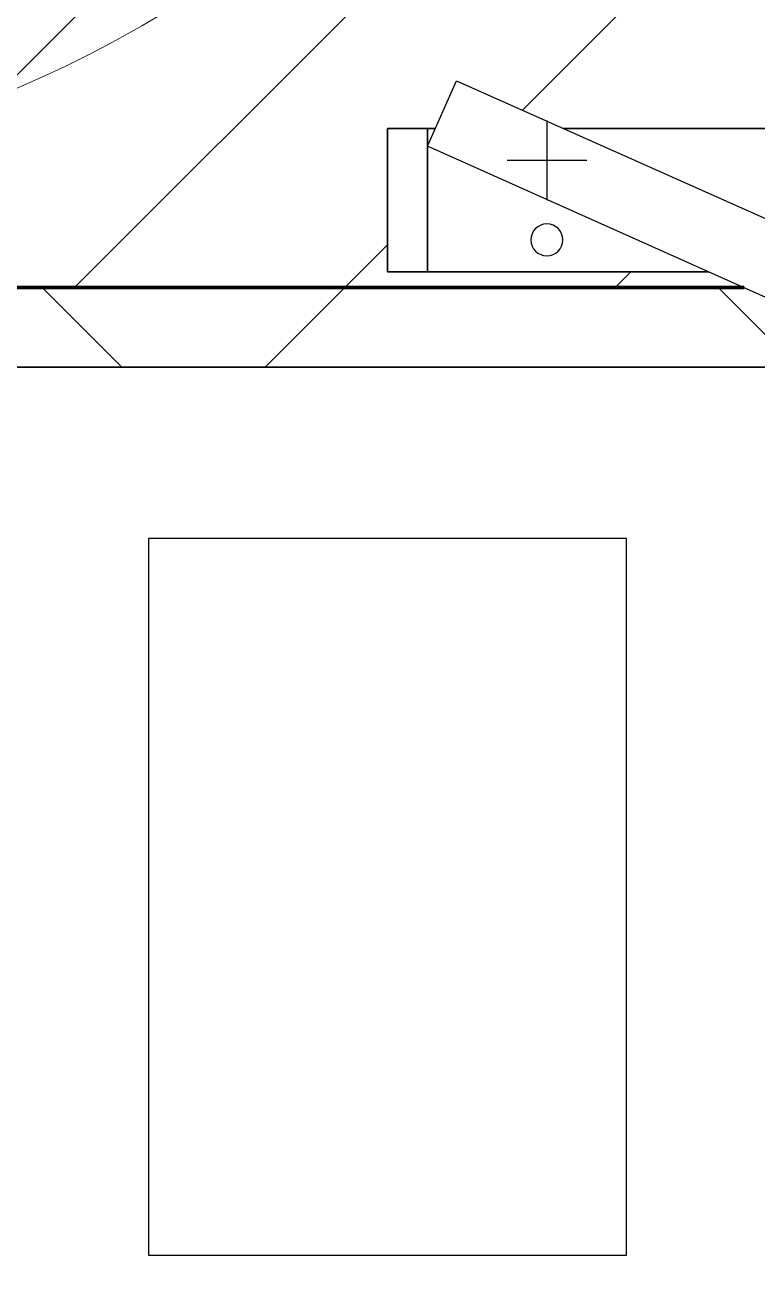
# Model space of a CAD drawing. Header units: millimetres. Extents: x -795739 to -715748, y -34378 to 22353.
# Drawn here: x -739810 to -739350, y 7327 to 8109 of the extents above; entities that cross this region are included whole.
import ezdxf
from ezdxf.xclip import XClip

# ---------------------------------------------------------------- set-up
doc = ezdxf.new("R2010")
doc.units = ezdxf.units.MM
doc.header["$XCLIPFRAME"] = 0
doc.layers.add('000 - WIPEOUT', color=250, linetype='Continuous')
doc.layers.add('A11_ALU.SOLID SHEET', color=2, linetype='Continuous')
for name, color, linetype, lineweight in [('A-ANNO-NOTE', 3, 'Continuous', 25), ('A-DOOR', 3, 'Continuous', 25), ('A-DOOR-E', 2, 'Continuous', 25), ('A-GLAZ-CURT', 2, 'Continuous', 9), ('A-WALL', 5, 'Continuous', 35), ('A-WALL-FNSH', 2, 'Continuous', 35), ('A-WALL-PATT', 1, 'Continuous', 9)]:
    doc.layers.add(name, color=color, linetype=linetype, lineweight=lineweight)

# ---------------------------------------------------------------- blocks, each defined once
blk = doc.blocks.new('DPA_AC-SG-PI - A2_1200x2000 mm-12153081-4282-01 ENLARGED LOWER PLATFORM LEVEL - REFLECTED CEILING PLAN - SHEET 3')
at = {"layer": 'A-DOOR', "lineweight": 35}
for p, q in [((-575, 0), (-600, 0)), ((-600, 0), (-600, -90)), ((-575, -90), (-575, 0)), ((-600, -90), (-575, -90))]:
    blk.add_line(p, q, dxfattribs=at)
at = {"layer": 'A-DOOR', "lineweight": 25}
for p, q in [((-500, 5), (-500, -45)), ((-525, -20), (-475, -20))]:
    blk.add_line(p, q, dxfattribs=at)
for start, end in [(0, 180), (180, 0)]:
    blk.add_arc((-500, -70), 10, start, end, dxfattribs=at)
at = {"layer": 'A-DOOR-E'}
for p, q in [((-575, -11.13), (-556.64, 29.95)), ((-556.64, 29.95), (522.81, -452.33)), ((-600, 0), (-570.03, 0)), ((-600, -90), (-600, 0)), ((-575, 0), (-575, -90)), ((-570.03, 0), (-575, 0)), ((-489.61, 0), (600, 0)), ((575, 0), (-489.61, 0)), ((504.45, -493.42), (-575, -11.13)), ((-398.48, -90), (-600, -90)), ((-575, -90), (-398.48, -90))]:
    blk.add_line(p, q, dxfattribs=at)
blk = doc.blocks.new('DPA_AN_Section Line - UP-Left-16619115-4282-01 ENLARGED LOWER PLATFORM LEVEL - REFLECTED CEILING PLAN - SHEET 3')
at = {"layer": 'A-ANNO-NOTE', "lineweight": 18}
blk.add_circle((0, 0.0278), 7.5, dxfattribs=at)
blk = doc.blocks.new('PPLS-PP19_Custom Tile Pattern - Custom Tile Pattern-V48-4282-01 ENLARGED LOWER PLATFORM LEVEL - REFLECTED CEILING PLAN - SHEET 3')
at = {"layer": 'A-GLAZ-CURT'}
for p, q in [((-35.81, 0), (300, 0)), ((300, 0), (-35.81, 0)), ((195.99, 0), (213.31, 0)), ((213.31, 0), (195.99, 0)), ((230.06, 0), (300, 0)), ((76.1, -50), (300, -50)), ((300, -50), (76.1, -50))]:
    blk.add_line(p, q, dxfattribs=at)
for points, knots in [([(70.61, 0), (66.16, 0), (55.8, 0), (39.61, 0), (24.74, 0), (2.64, 0), (-17.84, 0), (-30.57, 0), (-31.82, 0), (-32, 0)], [-4647.237329, -4647.237329, -4647.237329, -4647.237329, -4326.416877, -4098.545751, -3766.694881, -3333.063701, -2994.501669, -2698.150104, -2614.070998, -2614.070998, -2614.070998, -2614.070998]), ([(103.09, 0), (101.08, 0), (86.31, 0), (63.34, 0), (35.84, 0), (12, 0), (3.08, 0), (-1.67, 0), (-2.25, 0)], [-375.435014, -375.435014, -375.435014, -375.435014, -369.147452, -330.153101, -307.516438, -285.83788, -246.234814, -234.646884, -234.646884, -234.646884, -234.646884]), ([(76.63, 0), (74.8, 0), (67.65, 0), (53.52, 0), (37, 0), (26.92, 0), (22.98, 0), (22.57, 0)], [-3095.572228, -3095.572228, -3095.572228, -3095.572228, -2950.589685, -2634.532728, -2313.748533, -2106.613311, -2081.953693, -2081.953693, -2081.953693, -2081.953693]), ([(22.58, 0), (24.84, 0), (29.19, 0), (37.44, 0), (45.92, 0), (57.76, 0), (64.47, 0), (72.74, 0), (75.22, 0), (76.03, 0), (76.21, 0)], [-1338.562723, -1338.562723, -1338.562723, -1338.562723, -1206.526904, -1089.329421, -901.315459, -753.071572, -495.328968, -421.953223, -334.951786, -290.452333, -290.452333, -290.452333, -290.452333]), ([(22.59, 0), (28.9, 0), (49.08, 0), (72.39, 0), (88.6, 0), (90.47, 0)], [-410.748509, -410.748509, -410.748509, -410.748509, -390.253598, -346.313304, -340.547929, -340.547929, -340.547929, -340.547929]), ([(90.37, 0), (87.89, 0), (83.4, 0), (74.4, 0), (62.26, 0), (51.85, 0), (43.81, 0), (30.33, 0), (24.45, 0), (22.59, 0)], [-7376.617754, -7376.617754, -7376.617754, -7376.617754, -7135.649961, -6924.452779, -6738.82075, -6548.303034, -6314.283804, -6135.05769, -6004.757138, -6004.757138, -6004.757138, -6004.757138]), ([(22.59, 0), (31.21, 0), (49.23, 0), (70.92, 0), (82.12, 0), (83.66, 0)], [-5026.866031, -5026.866031, -5026.866031, -5026.866031, -4573.028122, -4094.177415, -3869.465285, -3869.465285, -3869.465285, -3869.465285]), ([(27.44, 0), (27.9, 0), (29.54, 0), (38.07, 0), (53.39, 0), (71.67, 0), (84.83, 0), (85.72, 0), (89.14, 0), (90.46, 0)], [-5037.309798, -5037.309798, -5037.309798, -5037.309798, -4887.603822, -4705.298446, -4353.683244, -3960.84581, -3759.045785, -3336.541051, -3072.774355, -3072.774355, -3072.774355, -3072.774355]), ([(27.89, 0), (29.09, 0), (33.4, 0), (48.37, 0), (67.96, 0), (83.01, 0), (90.33, 0)], [-147.777612, -147.777612, -147.777612, -147.777612, -135.792042, -118.513713, -97.899267, -75.885801, -75.885801, -75.885801, -75.885801]), ([(136.44, 0), (121.66, 0), (86.93, 0), (51.16, 0), (31.18, 0)], [-106.750556, -106.750556, -106.750556, -106.750556, -59.610984, 0, 0, 0, 0]), ([(157.72, 0), (153.35, 0), (140.2, 0), (109.77, 0), (76.86, 0), (57.82, 0), (46.51, 0), (41.18, 0), (36.02, 0), (35.54, 0), (35.54, 0)], [-499.095705, -499.095705, -499.095705, -499.095705, -458.593899, -401.860199, -357.622665, -341.267687, -334.000314, -326.15566, -319.318397, -317.489778, -317.489778, -317.489778, -317.489778]), ([(36.29, 0), (37.77, 0), (48.82, 0), (64.79, 0), (80.73, 0), (90.35, 0), (90.48, 0)], [-314.598523, -314.598523, -314.598523, -314.598523, -305.899624, -287.17622, -249.500363, -248.970764, -248.970764, -248.970764, -248.970764]), ([(76.22, 0), (75.58, 0), (73.64, 0), (71.05, 0), (70.61, 0)], [-193.634889, -193.634889, -193.634889, -193.634889, -31.537676, 0, 0, 0, 0]), ([(90.47, 0), (94.45, 0), (106.21, 0), (116.36, 0), (128.63, 0), (128.95, 0)], [-75.739638, -75.739638, -75.739638, -75.739638, -63.759246, -39.050993, -35.895543, -35.895543, -35.895543, -35.895543]), ([(114.39, 0), (114.2, 0), (112.08, 0), (105.42, 0), (95.67, 0), (92.04, 0), (90.47, 0)], [-8148.58938, -8148.58938, -8148.58938, -8148.58938, -8105.191388, -7723.759874, -7531.75727, -7379.692486, -7379.692486, -7379.692486, -7379.692486]), ([(90.69, 0), (106.62, 0), (122.52, 0), (138.28, 0), (138.53, 0)], [-340.322825, -340.322825, -340.322825, -340.322825, -291.370682, -290.5735, -290.5735, -290.5735, -290.5735]), ([(91.08, 0), (104.44, 0), (124.56, 0), (132.42, 0), (134.6, 0)], [-248.179537, -248.179537, -248.179537, -248.179537, -194.761443, -152.241002, -152.241002, -152.241002, -152.241002]), ([(94.4, 0), (94.4, 0), (94.64, 0), (99.11, 0), (108.97, 0), (120.79, 0), (139.94, 0), (163.31, 0), (185.23, 0), (193.62, 0), (194.69, 0), (194.79, 0)], [-2348.345796, -2348.345796, -2348.345796, -2348.345796, -2310.419338, -2233.599744, -2052.234781, -1843.028543, -1530.39897, -1095.004608, -529.74427, -295.064701, -265.121568, -265.121568, -265.121568, -265.121568]), ([(129.02, 0), (129.02, 0), (124.41, 0), (122.35, 0), (114.96, 0), (108.04, 0), (103.09, 0)], [-35.386604, -35.386604, -35.386604, -35.386604, -31.430235, -22.807238, -15.488593, 0, 0, 0, 0]), ([(157.9, 0), (156.77, 0), (151.67, 0), (143.29, 0), (134.04, 0), (126.24, 0), (118.6, 0), (114.23, 0), (111.98, 0), (105.66, 0), (105.23, 0), (105.23, 0)], [-10292.955006, -10292.955006, -10292.955006, -10292.955006, -10098.273015, -9847.788484, -9677.714971, -9567.007022, -9453.21225, -9220.200448, -9012.77275, -8966.157302, -8929.495943, -8929.495943, -8929.495943, -8929.495943]), ([(105.26, 0), (105.52, 0), (111.01, 0), (112.65, 0), (113.59, 0)], [-8920.561005, -8920.561005, -8920.561005, -8920.561005, -8814.835624, -8577.462505, -8577.462505, -8577.462505, -8577.462505]), ([(128.58, 0), (128.8, 0), (130.16, 0), (139.26, 0), (151.41, 0), (157.04, 0), (158.23, 0)], [-633.326174, -633.326174, -633.326174, -633.326174, -627.736123, -618.981161, -602.094757, -596.246381, -596.246381, -596.246381, -596.246381]), ([(137.1, 0), (136, 0), (133.64, 0), (129.87, 0), (129.11, 0)], [-670.405967, -670.405967, -670.405967, -670.405967, -651.020627, -640.742133, -640.742133, -640.742133, -640.742133]), ([(193.8, 0), (193.33, 0), (190.11, 0), (183.13, 0), (171, 0), (161.95, 0), (161.28, 0), (158.76, 0), (158.19, 0)], [-11665.349007, -11665.349007, -11665.349007, -11665.349007, -11565.880756, -11105.624034, -10839.086983, -10768.332124, -10666.779182, -10580.760289, -10580.760289, -10580.760289, -10580.760289]), ([(300, 0), (286.53, 0), (254.22, 0), (207.11, 0), (177.41, 0), (159.41, 0), (158.36, 0), (158.3, 0)], [-285.253232, -285.253232, -285.253232, -285.253232, -244.693688, -187.987675, -143.776725, -129.632772, -123.58589, -123.58589, -123.58589, -123.58589]), ([(168.37, 0), (167.68, 0), (165.08, 0), (161.48, 0), (158.37, 0)], [-543.375029, -543.375029, -543.375029, -543.375029, -530.793311, -501.142146, -501.142146, -501.142146, -501.142146]), ([(158.4, 0), (158.99, 0), (161.52, 0), (162.19, 0), (162.75, 0)], [-595.962103, -595.962103, -595.962103, -595.962103, -592.980799, -581.414464, -581.414464, -581.414464, -581.414464]), ([(159.07, 0), (159.13, 0), (160.84, 0), (165.21, 0), (174.15, 0), (185.98, 0), (208.82, 0), (219.42, 0), (230.06, 0)], [-115.643202, -115.643202, -115.643202, -115.643202, -114.681583, -87.660824, -65.295536, -41.623857, -24.459831, 0, 0, 0, 0]), ([(162.75, 0), (165.4, 0), (170.91, 0), (172.61, 0), (172.61, 0)], [-111.264224, -111.264224, -111.264224, -111.264224, -56.742688, -19.085662, -19.085662, -19.085662, -19.085662]), ([(247.1, 0), (246.76, 0), (245.04, 0), (238.34, 0), (226.56, 0), (221.1, 0), (200.27, 0), (182.99, 0), (174.27, 0), (169.67, 0), (168.99, 0)], [-9649.085549, -9649.085549, -9649.085549, -9649.085549, -9581.591397, -9406.094246, -9221.510254, -9016.44624, -8717.832359, -8253.978395, -8152.463617, -8069.855175, -8069.855175, -8069.855175, -8069.855175]), ([(215.22, 0), (214.62, 0), (210.55, 0), (203.98, 0), (187.54, 0), (175.3, 0), (169.49, 0)], [-203.825446, -203.825446, -203.825446, -203.825446, -198.527383, -184.406837, -162.427601, -142.916156, -142.916156, -142.916156, -142.916156]), ([(171.51, 0), (176.48, 0), (193.23, 0), (201.73, 0), (208.81, 0), (213.9, 0), (241.96, 0), (266.73, 0), (281.71, 0), (289.39, 0), (292.44, 0), (293.37, 0)], [-7971.819559, -7971.819559, -7971.819559, -7971.819559, -7784.112253, -7606.717214, -7289.299508, -7042.621073, -6582.165592, -6068.460911, -5766.029927, -5566.724884, -5463.307426, -5463.307426, -5463.307426, -5463.307426]), ([(172.07, 0), (177.66, 0), (187.87, 0), (201.08, 0), (207.47, 0), (213.96, 0), (215.11, 0)], [-255.364076, -255.364076, -255.364076, -255.364076, -237.955587, -223.92608, -215.862851, -208.75215, -208.75215, -208.75215, -208.75215]), ([(294.1, 0), (284.24, 0), (260.04, 0), (230.43, 0), (219.94, 0), (219.02, 0)], [-12425.016367, -12425.016367, -12425.016367, -12425.016367, -11905.454923, -11162.864862, -10856.732305, -10856.732305, -10856.732305, -10856.732305]), ([(219.9, 0), (220.86, 0), (227.84, 0), (242.06, 0), (246.54, 0), (246.96, 0)], [-10670.940496, -10670.940496, -10670.940496, -10670.940496, -10511.382485, -9925.173265, -9834.877357, -9834.877357, -9834.877357, -9834.877357]), ([(284.76, 0), (284.76, 0), (285.09, 0), (287.47, 0), (293.59, 0), (297.76, 0), (300, 0)], [-4110.630118, -4110.630118, -4110.630118, -4110.630118, -4053.389046, -3959.664717, -3862.421465, -3746.95702, -3746.95702, -3746.95702, -3746.95702]), ([(293.34, 0), (292.14, 0), (289.12, 0), (285.38, 0), (284.87, 0)], [-4539.118746, -4539.118746, -4539.118746, -4539.118746, -4358.271401, -4143.037883, -4143.037883, -4143.037883, -4143.037883]), ([(294.21, 0), (295.46, 0), (297.02, 0), (297.86, 0), (298.09, 0)], [-5431.142546, -5431.142546, -5431.142546, -5431.142546, -5280.360606, -5199.253518, -5199.253518, -5199.253518, -5199.253518])]:
    blk.add_open_spline(points, degree=3, knots=knots, dxfattribs=at)
for points in [[(80.35, 0), (79.57, 0), (78.27, 0), (76.63, 0)], [(84.06, 0), (83.48, 0), (82.41, 0), (81.72, 0)], [(90.82, 0), (92.15, 0), (93.46, 0), (94.33, 0)], [(168.74, 0), (168.74, 0), (169.81, 0), (171.51, 0)], [(195.11, 0), (194.91, 0), (194.44, 0), (193.8, 0)], [(297.38, 0), (296.61, 0), (295.53, 0), (294.16, 0)], [(300, 0), (298.25, 0), (296.49, 0), (294.72, 0)]]:
    blk.add_open_spline(points, degree=3, dxfattribs=at)
blk = doc.blocks.new('PPLS-PP19_Custom Tile Pattern - Custom Tile Pattern-V49-4282-01 ENLARGED LOWER PLATFORM LEVEL - REFLECTED CEILING PLAN - SHEET 3')
at = {"layer": 'A-GLAZ-CURT'}
for p, q in [((-300, 0), (300, 0)), ((300, 0), (-300, 0)), ((-293.07, 0), (-275.75, 0)), ((-275.75, 0), (-293.07, 0)), ((-222.32, 0), (-205, 0)), ((-205, 0), (-222.32, 0)), ((-300, -50), (300, -50)), ((300, -50), (-300, -50))]:
    blk.add_line(p, q, dxfattribs=at)
at = {"layer": 'A-GLAZ-CURT', "flags": 128}
for points in [[(-300, 0), (-291.56, 0), (-283.3, 0), (-275.2, 0), (-267.26, 0), (-259.45, 0), (-251.77, 0), (-244.2, 0), (-236.74, 0), (-229.36, 0), (-222.06, 0), (-214.83, 0), (-207.71, 0), (-200.76, 0), (-194.02, 0), (-187.54, 0), (-181.38, 0), (-175.58, 0), (-170.25, 0)], [(-170.14, 0), (-174.47, 0), (-179.49, 0), (-184.81, 0), (-190.44, 0), (-196.37, 0), (-202.58, 0), (-209.04, 0), (-215.73, 0), (-222.63, 0), (-229.72, 0), (-236.97, 0), (-244.39, 0), (-251.96, 0), (-259.67, 0), (-267.51, 0), (-275.48, 0), (-283.55, 0), (-291.73, 0), (-300, 0)], [(-170.14, 0), (-165.64, 0), (-162.01, 0), (-159.53, 0), (-157.46, 0), (-154.52, 0), (-149.42, 0), (-141.84, 0), (-132.81, 0), (-126.08, 0)], [(-125.17, 0), (-128.55, 0), (-134.16, 0), (-140.03, 0), (-145.5, 0), (-150.63, 0), (-155.53, 0), (-160.27, 0), (-164.95, 0), (-169.65, 0)]]:
    blk.add_lwpolyline(points, dxfattribs=at)
at = {"layer": 'A-GLAZ-CURT'}
for points, knots in [([(-300, 0), (-284.65, 0), (-236.57, 0), (-174.61, 0), (-129.95, 0), (-112.58, 0), (-104.9, 0), (-102.4, 0)], [-5323.127839, -5323.127839, -5323.127839, -5323.127839, -4502.809032, -2700.551212, -1002.059161, -460.363443, -251.268625, -251.268625, -251.268625, -251.268625]), ([(-171.17, 0), (-184.6, 0), (-218.63, 0), (-262.56, 0), (-294.48, 0), (-300, 0)], [-16151.889957, -16151.889957, -16151.889957, -16151.889957, -15131.813646, -13729.592194, -13439.944408, -13439.944408, -13439.944408, -13439.944408]), ([(-137.88, 0), (-140.56, 0), (-147.66, 0), (-147.69, 0), (-158.72, 0), (-174.02, 0), (-185.59, 0), (-209.77, 0), (-232.01, 0), (-255.22, 0), (-262.59, 0), (-264.9, 0), (-265.4, 0)], [-3187.727384, -3187.727384, -3187.727384, -3187.727384, -2919.378265, -2477.344047, -2237.412286, -2029.680487, -1755.085331, -1400.429864, -858.079193, -543.655514, -208.940337, 0, 0, 0, 0]), ([(-258.6, 0), (-257.91, 0), (-254.26, 0), (-241.25, 0), (-225.99, 0), (-213.1, 0), (-200.2, 0), (-187.01, 0), (-176.88, 0), (-171.08, 0)], [-5722.54675, -5722.54675, -5722.54675, -5722.54675, -5657.471696, -5413.335975, -5017.494783, -4832.723979, -4666.091899, -4349.945572, -4071.073527, -4071.073527, -4071.073527, -4071.073527]), ([(-133.82, 0), (-135.51, 0), (-137.8, 0), (-149.31, 0), (-162.01, 0), (-177.91, 0), (-199.46, 0), (-216.65, 0), (-231.26, 0), (-233.46, 0), (-234, 0)], [-2731.647847, -2731.647847, -2731.647847, -2731.647847, -2418.507304, -2308.929706, -2113.765672, -1763.376603, -1422.553702, -978.033455, -846.069444, -682.911962, -682.911962, -682.911962, -682.911962]), ([(-233.49, 0), (-233.44, 0), (-232.38, 0), (-230.74, 0), (-225.3, 0), (-223.63, 0)], [-455.274641, -455.274641, -455.274641, -455.274641, -440.605512, -119.536984, 0, 0, 0, 0]), ([(-223.63, 0), (-219.39, 0), (-206.17, 0), (-188.65, 0), (-175.29, 0), (-170.15, 0)], [-5463.295695, -5463.295695, -5463.295695, -5463.295695, -5161.076232, -4739.070012, -4469.480708, -4469.480708, -4469.480708, -4469.480708]), ([(-170.16, 0), (-168.98, 0), (-164.24, 0), (-158.7, 0), (-157.22, 0)], [-4056.503867, -4056.503867, -4056.503867, -4056.503867, -4000.813434, -3840.635403, -3840.635403, -3840.635403, -3840.635403]), ([(-102.27, 0), (-112.02, 0), (-133.08, 0), (-157.58, 0), (-170.14, 0)], [-18174.118609, -18174.118609, -18174.118609, -18174.118609, -17136.203329, -16178.031427, -16178.031427, -16178.031427, -16178.031427]), ([(-169.12, 0), (-163.36, 0), (-151.86, 0), (-136.84, 0), (-127.33, 0), (-124.19, 0), (-123.43, 0), (-123.28, 0)], [-4451.57427, -4451.57427, -4451.57427, -4451.57427, -4149.119819, -3839.893365, -3647.167523, -3488.92562, -3439.852845, -3439.852845, -3439.852845, -3439.852845]), ([(-152.35, 0), (-151.03, 0), (-147.71, 0), (-143.57, 0), (-138.62, 0)], [-3494.978217, -3494.978217, -3494.978217, -3494.978217, -3371.022232, -3227.460399, -3227.460399, -3227.460399, -3227.460399]), ([(-118.78, 0), (-121.86, 0), (-126.28, 0), (-136.96, 0), (-147.46, 0), (-150.03, 0), (-150.57, 0)], [-5938.474035, -5938.474035, -5938.474035, -5938.474035, -5700.061948, -5508.838257, -5298.784692, -5196.16478, -5196.16478, -5196.16478, -5196.16478]), ([(-150.34, 0), (-150.07, 0), (-147.75, 0), (-142.6, 0), (-127.26, 0), (-107.3, 0), (-90.42, 0), (-75.26, 0), (-68.41, 0), (-65.12, 0), (-63.63, 0)], [-4948.728362, -4948.728362, -4948.728362, -4948.728362, -4883.323924, -4440.880425, -4054.690705, -3793.097032, -3402.597032, -3144.956779, -3050.982048, -2969.237017, -2969.237017, -2969.237017, -2969.237017]), ([(-34.59, 0), (-40.18, 0), (-54.29, 0), (-78.2, 0), (-110.94, 0), (-130.52, 0), (-147.74, 0), (-149.07, 0)], [-8485.872555, -8485.872555, -8485.872555, -8485.872555, -8073.216054, -7508.296369, -7004.680444, -6449.282163, -6277.220794, -6277.220794, -6277.220794, -6277.220794]), ([(-148.23, 0), (-146.94, 0), (-140.15, 0), (-137.28, 0), (-133.93, 0), (-128.78, 0), (-126.5, 0)], [-6162.058746, -6162.058746, -6162.058746, -6162.058746, -6017.569127, -5560.701257, -5364.112219, -5231.017328, -5231.017328, -5231.017328, -5231.017328]), ([(-86.16, 0), (-91.37, 0), (-104.13, 0), (-122.65, 0), (-139.03, 0), (-146.11, 0), (-146.95, 0)], [-1681.3698, -1681.3698, -1681.3698, -1681.3698, -1374.161226, -945.742622, -741.901385, -489.130243, -489.130243, -489.130243, -489.130243]), ([(-146.69, 0), (-146.59, 0), (-145.49, 0), (-135.69, 0), (-128.29, 0), (-125.15, 0)], [-420.34245, -420.34245, -420.34245, -420.34245, -406.956646, -290.263673, 0, 0, 0, 0]), ([(-127.41, 0), (-131.63, 0), (-133.16, 0), (-134.09, 0), (-134.15, 0)], [-8540.990293, -8540.990293, -8540.990293, -8540.990293, -8266.114998, -8246.473386, -8246.473386, -8246.473386, -8246.473386]), ([(-134.15, 0), (-133.32, 0), (-130.31, 0), (-119.54, 0), (-107.8, 0), (-102.63, 0)], [-7657.439573, -7657.439573, -7657.439573, -7657.439573, -7293.749979, -6839.55839, -6479.371946, -6479.371946, -6479.371946, -6479.371946]), ([(-120.13, 0), (-120.14, 0), (-120.24, 0), (-121.3, 0), (-129.25, 0), (-133.82, 0)], [-2933.992132, -2933.992132, -2933.992132, -2933.992132, -2920.575025, -2840.280255, -2731.647847, -2731.647847, -2731.647847, -2731.647847]), ([(-113.43, 0), (-113.44, 0), (-113.96, 0), (-119.73, 0), (-125.43, 0), (-127.03, 0), (-127.41, 0)], [-328.499627, -328.499627, -328.499627, -328.499627, -282.672656, -98.539552, -24.539552, 0, 0, 0, 0]), ([(-126.5, 0), (-122.44, 0), (-108.71, 0), (-86.68, 0), (-63.44, 0), (-54.4, 0), (-48.53, 0), (-30.79, 0), (-18.03, 0), (8.61, 0), (15.02, 0), (22.91, 0), (29.02, 0), (32.4, 0), (33.49, 0)], [-5231.017328, -5231.017328, -5231.017328, -5231.017328, -4994.692869, -4542.524482, -4008.285538, -3689.699207, -3546.54457, -3315.260113, -2864.387349, -2439.246196, -2084.094819, -1956.422387, -1818.904206, -1753.076696, -1753.076696, -1753.076696, -1753.076696]), ([(-125.15, 0), (-124.93, 0), (-121.96, 0), (-113.01, 0), (-98.9, 0), (-85.29, 0), (-71.67, 0), (-65.93, 0), (-65.07, 0)], [-3362.7396, -3362.7396, -3362.7396, -3362.7396, -3342.215224, -3074.362186, -2902.289527, -2605.247022, -2322.099534, -2241.8264, -2241.8264, -2241.8264, -2241.8264]), ([(-122.08, 0), (-122.01, 0), (-121.69, 0), (-121.2, 0), (-120.88, 0)], [-3136.336417, -3136.336417, -3136.336417, -3136.336417, -3110.304437, -3035.164275, -3035.164275, -3035.164275, -3035.164275]), ([(-36.33, 0), (-36.43, 0), (-37.27, 0), (-45.02, 0), (-46.13, 0), (-60.59, 0), (-81.23, 0), (-99.51, 0), (-114.02, 0), (-117.28, 0), (-118.78, 0)], [-1855.773136, -1855.773136, -1855.773136, -1855.773136, -1810.870157, -1672.078046, -1405.135169, -1060.00838, -740.068933, -229.489605, -116.330425, 0, 0, 0, 0]), ([(-117.74, 0), (-117.19, 0), (-114.78, 0), (-113.43, 0), (-113.43, 0)], [-821.249067, -821.249067, -821.249067, -821.249067, -394.672656, -330.879064, -330.879064, -330.879064, -330.879064]), ([(-102.96, 0), (-105.16, 0), (-111.69, 0), (-116.56, 0), (-117.56, 0)], [-1642.498133, -1642.498133, -1642.498133, -1642.498133, -1433.981041, -985.49888, -985.49888, -985.49888, -985.49888]), ([(-115.82, 0), (-114.96, 0), (-111.41, 0), (-105.08, 0), (-102.28, 0)], [-5724.064692, -5724.064692, -5724.064692, -5724.064692, -5430.283136, -5240.405153, -5240.405153, -5240.405153, -5240.405153]), ([(-34.38, 0), (-36.43, 0), (-43.37, 0), (-56.24, 0), (-75.59, 0), (-94, 0), (-112.01, 0), (-114.94, 0), (-115.63, 0)], [-1935.067572, -1935.067572, -1935.067572, -1935.067572, -1792.521578, -1466.981642, -1208.454564, -789.402658, -501.969187, -243.577221, -243.577221, -243.577221, -243.577221]), ([(-36.62, 0), (-36.62, 0), (-40.35, 0), (-44.32, 0), (-58.97, 0), (-82.34, 0), (-96.65, 0), (-102.29, 0)], [-4069.478503, -4069.478503, -4069.478503, -4069.478503, -3858.647035, -3538.256648, -2842.901703, -2193.204658, -1663.405299, -1663.405299, -1663.405299, -1663.405299]), ([(-102.27, 0), (-98.92, 0), (-88.13, 0), (-74.02, 0), (-62.74, 0), (-60.36, 0), (-59.97, 0)], [-6470.857892, -6470.857892, -6470.857892, -6470.857892, -6236.997189, -5713.340575, -5140.470607, -5006.787413, -5006.787413, -5006.787413, -5006.787413]), ([(-102.13, 0), (-100.15, 0), (-93.18, 0), (-71.33, 0), (-50.7, 0), (-35.54, 0), (-34.63, 0)], [-5236.91025, -5236.91025, -5236.91025, -5236.91025, -5103.229623, -4799.173296, -4065.652676, -4019.024145, -4019.024145, -4019.024145, -4019.024145]), ([(-72.93, 0), (-75.51, 0), (-84.2, 0), (-94.92, 0), (-101.94, 0)], [-19442.345229, -19442.345229, -19442.345229, -19442.345229, -18935.241197, -18185.849118, -18185.849118, -18185.849118, -18185.849118]), ([(-91.46, 0), (-90.09, 0), (-84.7, 0), (-77.43, 0), (-72.73, 0), (-72.64, 0), (-72.64, 0)], [-19832.387487, -19832.387487, -19832.387487, -19832.387487, -19753.885894, -19541.04734, -19478.625389, -19471.062469, -19471.062469, -19471.062469, -19471.062469]), ([(-63.96, 0), (-64.13, 0), (-72.5, 0), (-80.63, 0), (-86.16, 0)], [-2171.769325, -2171.769325, -2171.769325, -2171.769325, -2007.031671, -1681.3698, -1681.3698, -1681.3698, -1681.3698]), ([(-35.02, 0), (-38.01, 0), (-45.75, 0), (-56.37, 0), (-71.66, 0), (-77.83, 0), (-82.66, 0), (-83.28, 0), (-83.28, 0)], [-2573.486295, -2573.486295, -2573.486295, -2573.486295, -2413.671296, -2161.752162, -2006.592567, -1646.621388, -1424.436217, -1393.971743, -1393.971743, -1393.971743, -1393.971743]), ([(-83.28, 0), (-83.28, 0), (-82.91, 0), (-76.14, 0), (-62.97, 0), (-48.14, 0), (-38.03, 0), (-35.34, 0), (-34.82, 0)], [-1393.4169, -1393.4169, -1393.4169, -1393.4169, -1353.722004, -1274.333717, -1073.56893, -651.549973, -296.515819, -214.457191, -214.457191, -214.457191, -214.457191])]:
    blk.add_open_spline(points, degree=3, knots=knots, dxfattribs=at)
blk.add_open_spline([(-101.31, 0), (-98.54, 0), (-95.33, 0), (-91.46, 0)], degree=3, dxfattribs=at)
blk = doc.blocks.new('*U553')
at = {"layer": 'A-GLAZ-CURT', "rotation": 180}
for name, p in [('PPLS-PP19_Custom Tile Pattern - Custom Tile Pattern-V49-4282-01 ENLARGED LOWER PLATFORM LEVEL - REFLECTED CEILING PLAN - SHEET 3', (39000, 4315)), ('PPLS-PP19_Custom Tile Pattern - Custom Tile Pattern-V48-4282-01 ENLARGED LOWER PLATFORM LEVEL - REFLECTED CEILING PLAN - SHEET 3', (39600, 4315))]:
    blk.add_blockref(name, p, dxfattribs=at)
blk = doc.blocks.new('*U906')
at = {"color": 3}
blk.add_wipeout([(-225, -2650), (225, -2650), (225, -2950), (-225, -2950)], dxfattribs=at).dxf.layer = '000 - WIPEOUT'
at = {"layer": 'A11_ALU.SOLID SHEET', "color": 0, "linetype": 'ByBlock'}
blk.add_lwpolyline([(-225, -2950), (225, -2950), (225, -2650), (-225, -2650)], close=True, dxfattribs=at)
blk = doc.blocks.new('*U1025')
blk.add_lwpolyline([(-3457.37, 550), (8124.55, 550), (8124.55, 4315), (-3457.37, 4315)], close=True)
at = {"layer": 'A11_ALU.SOLID SHEET', "linetype": 'ByBlock', "rotation": 90}
blk.add_blockref('*U906', (2300, 3982.5), dxfattribs=at)
blk = doc.blocks.new('DPA_AC-SG-PI - A2_1200x2000 mm-12153081-4180-01 LOWER PLATFORM LEVEL - REFLECTED CEILING PLAN')
at = {"layer": 'A-DOOR', "lineweight": 9}
for p, q in [((-575, 0), (-600, 0)), ((-600, 0), (-600, -90)), ((-575, -90), (-575, 0)), ((-600, -90), (-575, -90))]:
    blk.add_line(p, q, dxfattribs=at)
at = {"layer": 'A-DOOR'}
for p, q in [((-500, 5), (-500, -45)), ((-525, -20), (-475, -20))]:
    blk.add_line(p, q, dxfattribs=at)
for start, end in [(0, 180), (180, 0)]:
    blk.add_arc((-500, -70), 10, start, end, dxfattribs=at)
at = {"layer": 'A-DOOR-E'}
for p, q in [((-575, -11.13), (-556.64, 29.95)), ((-556.64, 29.95), (522.81, -452.33)), ((-600, 0), (-570.03, 0)), ((-600, -90), (-600, 0)), ((-575, 0), (-575, -90)), ((-489.61, 0), (600, 0)), ((575, 0), (-489.61, 0)), ((504.45, -493.42), (-575, -11.13)), ((-398.48, -90), (-600, -90)), ((-575, -90), (-398.48, -90))]:
    blk.add_line(p, q, dxfattribs=at)
blk = doc.blocks.new('C-1-PP19-AR-4180-01-B_20250908-040939_EXDOWNLIGHT')
at = {"layer": 'A-DOOR-E'}
blk.add_blockref('DPA_AC-SG-PI - A2_1200x2000 mm-12153081-4180-01 LOWER PLATFORM LEVEL - REFLECTED CEILING PLAN', (5700, 4465), dxfattribs=at)

msp = doc.modelspace()

# ---------------------------------------------------------------- hatches: boundary and pattern name
at = {"layer": 'A-WALL-PATT', "lineweight": 9}
h = msp.add_hatch(dxfattribs=at)
h.set_pattern_fill('FP_2', color=256, style=0, pattern_type=2)
h.set_pattern_definition([(45, (0, 0), (-84.852814, 84.852814), [])])
h.paths.add_polyline_path([(-733552.04, 7944.02), (-733352.04, 7944.02), (-733352.04, 8144.02), (-755057.37, 8144.02), (-755057.37, 7944.02), (-741758.47, 7944.02), (-741780.86, 7954.02), (-741982.37, 7954.02), (-741982.37, 8044.02), (-741952.4, 8044.02), (-741939.02, 8073.97), (-741871.98, 8044.02), (-740782.37, 8044.02), (-740782.37, 7954.02), (-741670.54, 7954.02), (-741648.16, 7944.02), (-739358.47, 7944.02), (-739380.86, 7954.02), (-739582.37, 7954.02), (-739582.37, 8044.02), (-739552.4, 8044.02), (-739539.02, 8073.97), (-739471.98, 8044.02), (-738382.37, 8044.02), (-738382.37, 7954.02), (-739270.54, 7954.02), (-739248.16, 7944.02), (-734010.62, 7944.02)])

# ---------------------------------------------------------------- linework, layer by layer
at = {"layer": 'A-WALL', "color": 7, "lineweight": 70}
for p, q in [((-740782.37, 7944.02), (-739582.37, 7944.02)), ((-739582.37, 7944.02), (-740782.37, 7944.02)), ((-739582.37, 7944.02), (-739358.47, 7944.02)), ((-739358.47, 7944.02), (-739582.37, 7944.02))]:
    msp.add_line(p, q, dxfattribs=at)

# ---------------------------------------------------------------- block references
ref = msp.add_blockref('*U1025', (-744682.37, 3579.02))
XClip(ref).set_block_clipping_path([(-45801.3280238605, -9620.0077451947), (23704.0078937773, 10334.9999958097)])

# ---------------------------------------------------------------- next in the draw order: hatches: boundary and pattern name
at = {"layer": 'A-WALL-PATT', "lineweight": 9}
h = msp.add_hatch(dxfattribs=at)
h.set_pattern_fill('FP_3', color=256, style=0, pattern_type=2)
h.set_pattern_definition([(45, (0, 0), (-212.13203, 212.13203), []), (135, (0, 0), (-212.13203, -212.13203), [])])
h.paths.add_polyline_path([(-733602.04, 7894.02), (-733552.04, 7894.02), (-733552.04, 7944.02), (-739248.16, 7944.02), (-739136.25, 7894.02), (-734010.62, 7894.02)])
h.paths.add_polyline_path([(-739780.1, 7894.02), (-739246.56, 7894.02), (-739358.47, 7944.02), (-741648.16, 7944.02), (-741536.25, 7894.02), (-739847.98, 7894.02)])
h.paths.add_polyline_path([(-741646.56, 7894.02), (-741758.47, 7944.02), (-751479.42, 7944.02), (-751479.42, 7894.02), (-741680.64, 7894.02)])

# ---------------------------------------------------------------- next in the draw order: linework, layer by layer
at = {"layer": 'A-WALL-FNSH', "color": 250}
for p, q in [((-739582.37, 7894.02), (-740782.37, 7894.02)), ((-739246.56, 7894.02), (-739582.37, 7894.02))]:
    msp.add_line(p, q, dxfattribs=at)

# ---------------------------------------------------------------- next in the draw order: block references
ref = msp.add_blockref('C-1-PP19-AR-4180-01-B_20250908-040939_EXDOWNLIGHT', (-744682.37, 3579.02))
XClip(ref).set_block_clipping_path([(-45801.3280238605, -9620.0077451947), (23704.0078937773, 10334.9999958097)])
msp.add_blockref('*U553', (-778882.37, 3579.02))
at = {"layer": 'A-ANNO-NOTE', "xscale": 100, "yscale": 100, "zscale": 100, "rotation": 269.9999999999999}
msp.add_blockref('DPA_AN_Section Line - UP-Left-16619115-4282-01 ENLARGED LOWER PLATFORM LEVEL - REFLECTED CEILING PLAN - SHEET 3', (-740112.66, 8759.02), dxfattribs=at)
at = {"layer": 'A-DOOR-E'}
msp.add_blockref('DPA_AC-SG-PI - A2_1200x2000 mm-12153081-4282-01 ENLARGED LOWER PLATFORM LEVEL - REFLECTED CEILING PLAN - SHEET 3', (-738982.37, 8044.02), dxfattribs=at)

doc.saveas('drawing.dxf')
